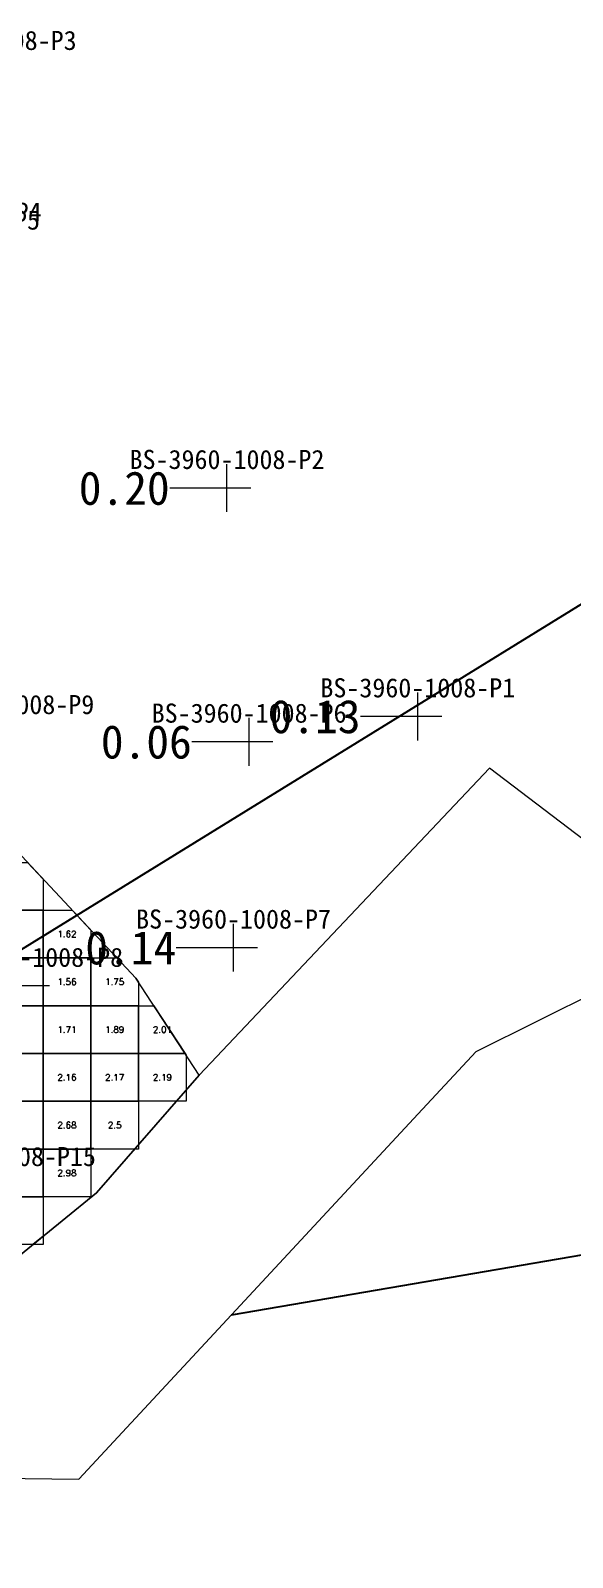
# Model space of a CAD drawing. Header units: inches. Extents: x 469883 to 470005, y 4349687 to 4349765.
# Drawn here: x 469951.09 to 469962.44, y 4349733.28 to 4349765.24 of the extents above; entities that cross this region are included whole.
import ezdxf
from ezdxf.enums import TextEntityAlignment as Align

# ---------------------------------------------------------------- set-up
doc = ezdxf.new("R2010")
doc.units = ezdxf.units.IN
doc.header["$MEASUREMENT"] = 0
for name, color, linetype, lineweight in [('点', 7, 'Continuous', 0), ('爆区方格网', 7, 'Continuous', 0), ('线条', 7, 'Continuous', 0), ('钻孔', 7, 'Continuous', 0)]:
    doc.layers.add(name, color=color, linetype=linetype, lineweight=lineweight)
doc.styles.add('3dmine_textStyle_1', font='txt.shx', dxfattribs={"height": 1, "bigfont": 'gbcbig.shx'})
doc.styles.add('3dmine_textStyle_2', font='simsunb.ttf', dxfattribs={"height": 1})

msp = doc.modelspace()

# ---------------------------------------------------------------- hatches: boundary and pattern name
at = {"layer": '钻孔', "linetype": 'Continuous', "lineweight": 0, "true_color": 0x808080, "extrusion": (0, 1, 0)}
for points in [[(-469956.201, 3950), (-469955.201, 3950), (-469955.201, 3961), (-469956.201, 3961)], [(-469960.198, 3950), (-469959.198, 3950), (-469959.198, 3961), (-469960.198, 3961)], [(-469951.381, 3950), (-469950.381, 3950), (-469950.381, 3961), (-469951.381, 3961)], [(-469956.664, 3950), (-469955.664, 3950), (-469955.664, 3961), (-469956.664, 3961)], [(-469956.338, 3950), (-469955.338, 3950), (-469955.338, 3961), (-469956.338, 3961)]]:
    msp.add_hatch(color=8, dxfattribs=at).paths.add_polyline_path(points, flags=0)
at = {"layer": '钻孔', "linetype": 'Continuous', "lineweight": 0, "true_color": 0x0000ff, "extrusion": (0, 1, 0)}
msp.add_hatch(color=5, dxfattribs=at).paths.add_polyline_path([(-469951.985, 3950), (-469950.985, 3950), (-469950.985, 3961), (-469951.985, 3961)], flags=0)
at = {"layer": '钻孔', "linetype": 'Continuous', "lineweight": 0, "true_color": 0xff80ff, "extrusion": (0, 1, 0)}
msp.add_hatch(color=211, dxfattribs=at).paths.add_polyline_path([(-469951.279, 3950), (-469950.279, 3950), (-469950.279, 3961), (-469951.279, 3961)], flags=0)

# ---------------------------------------------------------------- linework, layer by layer
for p, q in [((469947.349, 4349743.827, 3961), (469966.063, 4349755.352)), ((469955.298, 4349738.354, 10896.004), (469974.011, 4349741.559, 6935.004))]:
    msp.add_line(p, q)
at = {"color": 1, "linetype": 'Continuous', "lineweight": 0, "true_color": 0xff0000, "elevation": 2972.708}
msp.add_lwpolyline([(469952.467, 4349740.912), (469954.621, 4349743.373), (469953.291, 4349745.404), (469950.7, 4349748.17), (469947.409, 4349750.585), (469944.818, 4349753.387), (469942.087, 4349750.585), (469939.951, 4349747.995), (469934.244, 4349747.435), (469930.533, 4349744.038), (469935.185, 4349741.985), (469938.179, 4349739.779), (469941.291, 4349737.337), (469943.494, 4349735.358), (469943.639, 4349733.278), (469946.461, 4349734.988), (469948.02, 4349736.881), (469949.588, 4349738.568), (469952.467, 4349740.912)], dxfattribs=at)
at = {"color": 7, "linetype": 'Continuous', "lineweight": 0, "elevation": 2972.714}
msp.add_lwpolyline([(469946.461, 4349734.988), (469952.096, 4349734.915), (469955.298, 4349738.354), (469959.298, 4349742.659), (469960.418, 4349743.865), (469964.298, 4349745.795), (469964.697, 4349745.993), (469965.31, 4349746.298), (469960.7, 4349749.8), (469954.621, 4349743.373), (469952.467, 4349740.912), (469951.027, 4349739.74), (469949.588, 4349738.568), (469948.804, 4349737.725), (469948.02, 4349736.881), (469947.24, 4349735.935), (469946.461, 4349734.988), (469946.461, 4349734.988)], dxfattribs=at)
at = {"layer": '点', "color": 138, "linetype": 'Continuous', "lineweight": 0, "true_color": 0x004c4c, "elevation": 3961}
for points in [[(469955.201, 4349755.16), (469955.201, 4349756.16)], [(469955.701, 4349755.66), (469954.701, 4349755.66)], [(469959.198, 4349750.38), (469959.198, 4349751.38)], [(469959.698, 4349750.88), (469958.698, 4349750.88)], [(469955.664, 4349749.85), (469955.664, 4349750.85)], [(469956.164, 4349750.35), (469955.164, 4349750.35)], [(469955.338, 4349745.54), (469955.338, 4349746.54)], [(469955.838, 4349746.04), (469954.838, 4349746.04)], [(469951.485, 4349745.24), (469950.485, 4349745.24)]]:
    msp.add_lwpolyline(points, dxfattribs=at)
at = {"layer": '爆区方格网', "color": 1, "linetype": 'Continuous', "lineweight": 0, "true_color": 0xff0000, "elevation": 3961}
for points in [[(469951.349, 4349747.477), (469951.349, 4349746.827), (469950.349, 4349746.827), (469950.349, 4349747.827), (469951.021, 4349747.827), (469951.349, 4349747.477)], [(469951.349, 4349745.827), (469950.349, 4349745.827), (469950.349, 4349746.827), (469951.349, 4349746.827), (469951.349, 4349745.827)], [(469952.349, 4349746.41), (469952.349, 4349745.827), (469951.349, 4349745.827), (469951.349, 4349746.827), (469951.958, 4349746.827), (469952.349, 4349746.41)], [(469952.349, 4349744.827), (469951.349, 4349744.827), (469951.349, 4349745.827), (469952.349, 4349745.827), (469952.349, 4349744.827)], [(469953.291, 4349745.404), (469953.349, 4349745.316), (469953.349, 4349744.827), (469952.349, 4349744.827), (469952.349, 4349745.827), (469952.895, 4349745.827), (469953.291, 4349745.404)], [(469951.349, 4349743.827), (469950.349, 4349743.827), (469950.349, 4349744.827), (469951.349, 4349744.827), (469951.349, 4349743.827)], [(469952.349, 4349743.827), (469951.349, 4349743.827), (469951.349, 4349744.827), (469952.349, 4349744.827), (469952.349, 4349743.827)], [(469953.349, 4349743.827), (469952.349, 4349743.827), (469952.349, 4349744.827), (469953.349, 4349744.827), (469953.349, 4349743.827)], [(469954.324, 4349743.827), (469953.349, 4349743.827), (469953.349, 4349744.827), (469953.669, 4349744.827), (469954.324, 4349743.827)], [(469951.349, 4349742.827), (469950.349, 4349742.827), (469950.349, 4349743.827), (469951.349, 4349743.827), (469951.349, 4349742.827)], [(469952.349, 4349742.827), (469951.349, 4349742.827), (469951.349, 4349743.827), (469952.349, 4349743.827), (469952.349, 4349742.827)], [(469953.349, 4349742.827), (469952.349, 4349742.827), (469952.349, 4349743.827), (469953.349, 4349743.827), (469953.349, 4349742.827)], [(469954.349, 4349743.789), (469954.349, 4349742.827), (469953.349, 4349742.827), (469953.349, 4349743.827), (469954.324, 4349743.827), (469954.349, 4349743.789)], [(469951.349, 4349741.827), (469950.349, 4349741.827), (469950.349, 4349742.827), (469951.349, 4349742.827), (469951.349, 4349741.827)], [(469952.349, 4349741.827), (469951.349, 4349741.827), (469951.349, 4349742.827), (469952.349, 4349742.827), (469952.349, 4349741.827)], [(469953.349, 4349741.827), (469952.349, 4349741.827), (469952.349, 4349742.827), (469953.349, 4349742.827), (469953.349, 4349741.827)], [(469951.349, 4349740.827), (469950.349, 4349740.827), (469950.349, 4349741.827), (469951.349, 4349741.827), (469951.349, 4349740.827)], [(469952.349, 4349740.827), (469951.349, 4349740.827), (469951.349, 4349741.827), (469952.349, 4349741.827), (469952.349, 4349740.827)], [(469951.349, 4349740.002), (469951.134, 4349739.827), (469950.349, 4349739.827), (469950.349, 4349740.827), (469951.349, 4349740.827), (469951.349, 4349740.002)], [(469951.349, 4349739.827), (469951.134, 4349739.827), (469951.349, 4349740.002), (469951.349, 4349739.827)]]:
    msp.add_lwpolyline(points, dxfattribs=at)
at = {"layer": '爆区方格网', "color": 5, "linetype": 'Continuous', "lineweight": 0, "true_color": 0x0000ff, "elevation": 3961}
msp.add_lwpolyline([(469951.349, 4349744.827), (469950.349, 4349744.827), (469950.349, 4349745.827), (469951.349, 4349745.827), (469951.349, 4349744.827)], dxfattribs=at)
at = {"layer": '线条', "color": 138, "linetype": 'Continuous', "lineweight": 0, "true_color": 0x004c4c, "elevation": 3961}
for points in [[(469955.201, 4349755.66), (469955.201, 4349755.66), (469955.201, 4349755.66)], [(469959.198, 4349750.88), (469959.198, 4349750.88), (469959.198, 4349750.88)], [(469955.664, 4349750.35), (469955.664, 4349750.35), (469955.664, 4349750.35)], [(469955.338, 4349746.04), (469955.338, 4349746.04), (469955.338, 4349746.04)]]:
    msp.add_lwpolyline(points, dxfattribs=at)
at = {"layer": '钻孔', "color": 8, "linetype": 'Continuous', "lineweight": 0, "true_color": 0x808080}
for points, elevation in [([(469955.201, 4349755.66), (469954.001, 4349755.66)], 3961), ([(469955.201, 4349755.66), (469954.001, 4349755.66)], 3950), ([(469959.198, 4349750.88), (469957.998, 4349750.88)], 3961), ([(469959.198, 4349750.88), (469957.998, 4349750.88)], 3950), ([(469955.664, 4349750.35), (469954.464, 4349750.35)], 3961), ([(469955.664, 4349750.35), (469954.464, 4349750.35)], 3950), ([(469955.338, 4349746.04), (469954.138, 4349746.04)], 3961), ([(469955.338, 4349746.04), (469954.138, 4349746.04)], 3950)]:
    msp.add_lwpolyline(points, dxfattribs=dict(at, elevation=elevation))

# ---------------------------------------------------------------- texts
at = {"color": 1, "linetype": 'Continuous', "lineweight": 0, "true_color": 0xff0000, "style": '3dmine_textStyle_1'}
for s, p in [('1.62', (469951.849, 4349746.327, 3961)), ('1.56', (469951.849, 4349745.327, 3961)), ('1.75', (469952.849, 4349745.327, 3961)), ('1.71', (469951.849, 4349744.327, 3961)), ('1.89', (469952.849, 4349744.327, 3961)), ('2.01', (469953.849, 4349744.327, 3961)), ('2.16', (469951.849, 4349743.327, 3961)), ('2.17', (469952.849, 4349743.327, 3961)), ('2.19', (469953.849, 4349743.327, 3961)), ('2.68', (469951.849, 4349742.327, 3961)), ('2.5', (469952.849, 4349742.327, 3961)), ('2.98', (469951.849, 4349741.327, 3961))]:
    msp.add_text(s, height=0.1333, dxfattribs=at).set_placement(p, align=Align.MIDDLE_CENTER)
at = {"layer": '钻孔', "color": 138, "linetype": 'Continuous', "lineweight": 0, "true_color": 0x004c4c, "style": '3dmine_textStyle_2'}
for s, p in [('BS-3960-1008-P3', (469950.011, 4349764.83, 3961)), ('BS-3960-1008-P5', (469949.244, 4349761.07, 3961)), ('BS-3960-1008-P4', (469949.278, 4349761.24, 3961)), ('BS-3960-1008-P2', (469955.201, 4349756.06, 3961)), ('BS-3960-1008-P1', (469959.198, 4349751.28, 3961)), ('BS-3960-1008-P9', (469950.381, 4349750.93, 3961)), ('BS-3960-1008-P6', (469955.664, 4349750.75, 3961)), ('BS-3960-1008-P7', (469955.338, 4349746.44, 3961)), ('BS-3960-1008-P8', (469950.985, 4349745.64, 3961)), ('BS-3960-1008-P15', (469950.279, 4349741.47, 3961))]:
    msp.add_text(s, height=0.4, dxfattribs=at).set_placement(p, align=Align.CENTER)
at = {"layer": '钻孔', "color": 8, "linetype": 'Continuous', "lineweight": 0, "true_color": 0x808080, "style": '3dmine_textStyle_2'}
for s, p in [('0.20', (469954.001, 4349755.66, 3955.5)), ('0.13', (469957.998, 4349750.88, 3955.5)), ('0.06', (469954.464, 4349750.35, 3955.5)), ('0.14', (469954.138, 4349746.04, 3955.5))]:
    msp.add_text(s, height=0.7, dxfattribs=at).set_placement(p, align=Align.MIDDLE_RIGHT)

doc.saveas('drawing.dxf')
